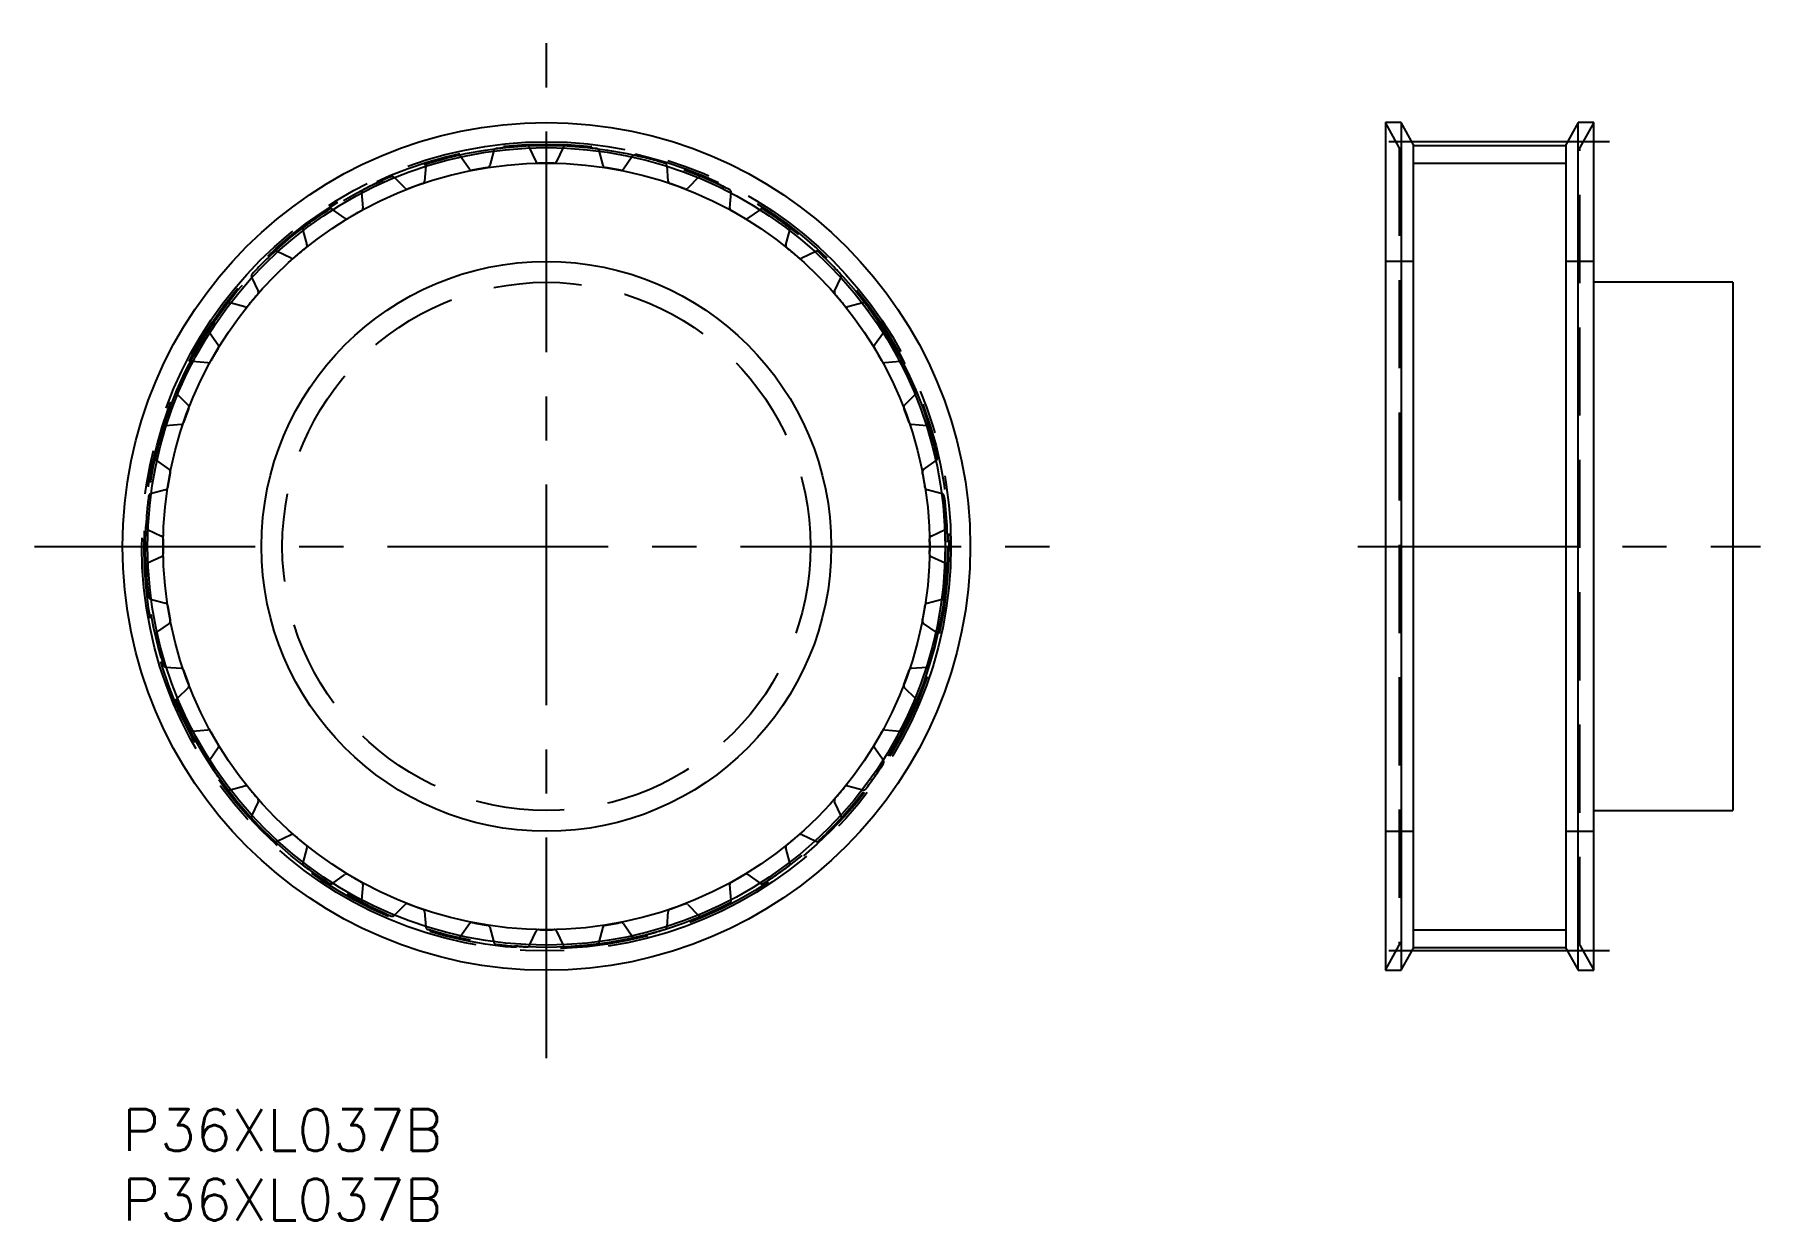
# Model space of a CAD drawing. Extents: x -6 to 118, y -8 to 77.
import ezdxf

# ---------------------------------------------------------------- set-up
doc = ezdxf.new("R2010")
doc.units = 0
doc.header["$LTSCALE"] = 0.5
for name, pattern in [('CENTER', [50.8, 31.75, -6.35, 6.35, -6.35]), ('DASHED', [19.05, 12.7, -6.35]), ('PHANTOM', [63.5, 31.75, -6.35, 6.35, -6.35, 6.35, -6.35])]:
    doc.linetypes.add(name, pattern=pattern)
for name, color, linetype in [('MSM_CENTER', 1, 'CENTER'), ('MSM_CONTINUOUS', 7, 'CONTINUOUS'), ('MSM_DASHED', 4, 'DASHED'), ('MSM_IMAGINARY', 6, 'PHANTOM'), ('MSM_NARROW', 5, 'CONTINUOUS'), ('MSM_PART_NUMBER', 7, 'CONTINUOUS')]:
    doc.layers.add(name, color=color, linetype=linetype)
doc.styles.get("Standard").update_dxf_attribs({"font": 'txt.shx', "height": 3, "bigfont": 'bigfont.shx'})

msp = doc.modelspace()

# ---------------------------------------------------------------- linework, layer by layer
at = {"layer": 'MSM_CENTER'}
for p, q in [((30.5, 3.67), (30.5, 77.33)), ((106.99, 69.61), (89.74, 69.61)), ((-6.33, 40.5), (67.33, 40.5)), ((88.88, 40.5), (117.86, 40.5)), ((106.99, 11.4), (89.74, 11.4))]:
    msp.add_line(p, q, dxfattribs=at)
msp.add_circle((30.5, 40.5), 29.11, dxfattribs=at)
at = {"layer": 'MSM_CONTINUOUS'}
for p, q in [((92.01, 71), (90.87, 71)), ((90.87, 71), (90.87, 10)), ((92.87, 69.45), (92.01, 71)), ((92.01, 71), (92.01, 10)), ((104.73, 71), (103.87, 69.45)), ((105.87, 71), (104.73, 71)), ((104.73, 10), (104.73, 71)), ((105.87, 10), (105.87, 71)), ((92.87, 69.45), (92.87, 11.55)), ((92.87, 69.35), (103.87, 69.35)), ((103.87, 11.55), (103.87, 69.45)), ((115.87, 59.5), (105.87, 59.5)), ((115.87, 59.5), (115.87, 21.5)), ((105.87, 21.5), (115.87, 21.5)), ((92.01, 10), (92.87, 11.55)), ((92.87, 11.65), (103.87, 11.65)), ((103.87, 11.55), (104.73, 10)), ((90.87, 10), (92.01, 10)), ((104.73, 10), (105.87, 10))]:
    msp.add_line(p, q, dxfattribs=at)
for radius in [30.5, 28.69, 20.5]:
    msp.add_circle((30.5, 40.5), radius, dxfattribs=at)
at = {"layer": 'MSM_DASHED'}
for p, q in [((91.87, 69.19), (90.87, 71)), ((105.87, 71), (104.87, 69.19)), ((24.96, 67.64), (24.32, 68.55)), ((26.71, 68.98), (26.42, 67.9)), ((29.76, 68.19), (29.29, 69.2)), ((31.71, 69.2), (31.24, 68.19)), ((34.58, 67.9), (34.29, 68.98)), ((36.68, 68.55), (36.04, 67.64)), ((91.87, 69.19), (91.87, 11.81)), ((104.87, 11.81), (104.87, 69.19)), ((21.82, 67.88), (21.73, 66.77)), ((39.27, 66.77), (39.18, 67.88)), ((17.2, 65.96), (17.3, 64.85)), ((20.33, 66.27), (19.55, 67.06)), ((41.45, 67.06), (40.67, 66.27)), ((43.7, 64.85), (43.8, 65.96)), ((16.01, 64.11), (15.1, 64.75)), ((45.9, 64.75), (44.99, 64.11)), ((12.98, 63.26), (13.27, 62.19)), ((47.73, 62.19), (48.02, 63.26)), ((12.13, 61.24), (11.12, 61.71)), ((49.88, 61.71), (48.87, 61.24)), ((92.87, 61), (90.87, 61)), ((105.87, 61), (103.87, 61)), ((9.29, 59.88), (9.76, 58.87)), ((51.24, 58.87), (51.71, 59.88)), ((8.81, 57.73), (7.74, 58.02)), ((53.26, 58.02), (52.19, 57.73)), ((6.25, 55.9), (6.89, 54.99)), ((54.11, 54.99), (54.75, 55.9)), ((6.15, 53.7), (5.04, 53.8)), ((55.96, 53.8), (54.85, 53.7)), ((3.94, 51.45), (4.73, 50.67)), ((56.27, 50.67), (57.06, 51.45)), ((4.23, 49.27), (3.12, 49.18)), ((57.88, 49.18), (56.77, 49.27)), ((2.45, 46.68), (3.36, 46.04)), ((57.64, 46.04), (58.55, 46.68)), ((3.1, 44.58), (2.02, 44.29)), ((58.98, 44.29), (57.9, 44.58)), ((1.8, 41.71), (2.81, 41.24)), ((58.19, 41.24), (59.2, 41.71)), ((2.81, 39.76), (1.8, 39.29)), ((59.2, 39.29), (58.19, 39.76)), ((2.02, 36.71), (3.1, 36.42)), ((57.9, 36.42), (58.98, 36.71)), ((3.36, 34.96), (2.45, 34.32)), ((58.55, 34.32), (57.64, 34.96)), ((3.12, 31.82), (4.23, 31.73)), ((56.77, 31.73), (57.88, 31.82)), ((4.73, 30.33), (3.94, 29.55)), ((57.06, 29.55), (56.27, 30.33)), ((5.04, 27.2), (6.15, 27.3)), ((54.85, 27.3), (55.96, 27.2)), ((6.89, 26.01), (6.25, 25.1)), ((54.75, 25.1), (54.11, 26.01)), ((7.74, 22.98), (8.81, 23.27)), ((52.19, 23.27), (53.26, 22.98)), ((9.76, 22.13), (9.29, 21.12)), ((51.71, 21.12), (51.24, 22.13)), ((90.87, 20), (92.87, 20)), ((103.87, 20), (105.87, 20)), ((11.12, 19.29), (12.13, 19.76)), ((13.27, 18.81), (12.98, 17.74)), ((48.02, 17.74), (47.73, 18.81)), ((48.87, 19.76), (49.88, 19.29)), ((15.1, 16.25), (16.01, 16.89)), ((17.3, 16.15), (17.2, 15.04)), ((43.8, 15.04), (43.7, 16.15)), ((44.99, 16.89), (45.9, 16.25)), ((19.55, 13.94), (20.33, 14.73)), ((21.73, 14.23), (21.82, 13.12)), ((39.18, 13.12), (39.27, 14.23)), ((40.67, 14.73), (41.45, 13.94)), ((24.32, 12.45), (24.96, 13.36)), ((26.42, 13.1), (26.71, 12.02)), ((29.29, 11.8), (29.76, 12.81)), ((31.24, 12.81), (31.71, 11.8)), ((34.29, 12.02), (34.58, 13.1)), ((36.04, 13.36), (36.68, 12.45)), ((90.87, 10), (91.87, 11.81)), ((104.87, 11.81), (105.87, 10))]:
    msp.add_line(p, q, dxfattribs=at)
for radius in [28.95, 19]:
    msp.add_circle((30.5, 40.5), radius, dxfattribs=at)
for centre, radius, start, end in [((30.5, 40.5), 28.85, 102.7865, 107.2135), ((24.16, 68.44), 0.2, 35, 102.7865), ((26.9, 68.92), 0.2, 97.2135, 165), ((30.5, 40.5), 28.85, 92.7865, 97.2135), ((29.11, 69.12), 0.2, 25, 92.7865), ((31.89, 69.12), 0.2, 87.2135, 155), ((30.5, 40.5), 28.85, 82.7865, 87.2135), ((34.1, 68.92), 0.2, 15, 82.7865), ((36.84, 68.44), 0.2, 77.2135, 145), ((30.5, 40.5), 28.85, 72.7865, 77.2135), ((30.5, 40.5), 28.85, 112.7865, 117.2135), ((19.4, 66.91), 0.2, 45, 112.7865), ((22.02, 67.87), 0.2, 107.2135, 175), ((25.13, 67.76), 0.2, 215, 281.1529), ((30.5, 40.5), 27.58, 98.8471, 101.1529), ((26.23, 67.95), 0.2, 278.8471, 345), ((29.94, 68.27), 0.2, 205, 271.1529), ((30.5, 40.5), 27.58, 88.8471, 91.1529), ((31.06, 68.27), 0.2, 268.8471, 335), ((34.77, 67.95), 0.2, 195, 261.1529), ((30.5, 40.5), 27.58, 78.8471, 81.1529), ((35.87, 67.76), 0.2, 258.8472, 325), ((38.98, 67.87), 0.2, 5, 72.7865), ((41.6, 66.91), 0.2, 67.2135, 135), ((30.5, 40.5), 28.85, 62.7865, 67.2135), ((17.4, 65.98), 0.2, 117.2135, 185), ((20.48, 66.41), 0.2, 225, 291.1529), ((30.5, 40.5), 27.58, 108.8471, 111.1529), ((21.53, 66.79), 0.2, 288.8471, 355), ((39.47, 66.79), 0.2, 185, 251.1529), ((30.5, 40.5), 27.58, 68.8471, 71.1529), ((40.52, 66.41), 0.2, 248.8471, 315), ((43.6, 65.98), 0.2, 355, 62.7865), ((30.5, 40.5), 28.85, 122.7865, 127.2135), ((14.99, 64.59), 0.2, 55, 122.7865), ((30.5, 40.5), 27.58, 118.8471, 121.1529), ((17.1, 64.83), 0.2, 298.8471, 5), ((43.9, 64.83), 0.2, 175, 241.1529), ((30.5, 40.5), 27.58, 58.8471, 61.1529), ((46.01, 64.59), 0.2, 57.2135, 125), ((30.5, 40.5), 28.85, 52.7865, 57.2135), ((13.17, 63.32), 0.2, 127.2135, 195), ((16.13, 64.27), 0.2, 235, 301.1529), ((44.87, 64.27), 0.2, 238.8471, 305), ((47.83, 63.32), 0.2, 345, 52.7865), ((13.08, 62.14), 0.2, 308.8471, 15), ((47.92, 62.14), 0.2, 165, 231.1529), ((30.5, 40.5), 28.85, 132.7865, 137.2135), ((11.04, 61.53), 0.2, 65, 132.7865), ((12.22, 61.42), 0.2, 245, 311.1529), ((30.5, 40.5), 27.58, 128.8471, 131.1529), ((30.5, 40.5), 27.58, 48.8471, 51.1529), ((48.78, 61.42), 0.2, 228.8471, 295), ((49.96, 61.53), 0.2, 47.2135, 115), ((30.5, 40.5), 28.85, 42.7865, 47.2135), ((9.47, 59.96), 0.2, 137.2135, 205), ((51.53, 59.96), 0.2, 335, 42.7865), ((30.5, 40.5), 27.58, 138.8471, 141.1529), ((9.58, 58.78), 0.2, 318.8471, 25), ((51.42, 58.78), 0.2, 155, 221.1529), ((30.5, 40.5), 27.58, 38.8471, 41.1529), ((30.5, 40.5), 28.85, 142.7865, 147.2135), ((7.68, 57.83), 0.2, 75, 142.7865), ((8.86, 57.92), 0.2, 255, 321.1529), ((52.14, 57.92), 0.2, 218.8471, 285), ((53.32, 57.83), 0.2, 37.2135, 105), ((30.5, 40.5), 28.85, 32.7865, 37.2135), ((6.41, 56.01), 0.2, 147.2135, 215), ((54.59, 56.01), 0.2, 325, 32.7865), ((30.5, 40.5), 27.58, 148.8471, 151.1529), ((6.73, 54.87), 0.2, 328.8471, 35), ((54.27, 54.87), 0.2, 145, 211.1529), ((30.5, 40.5), 27.58, 28.8471, 31.1529), ((30.5, 40.5), 28.85, 152.7865, 157.2135), ((5.02, 53.6), 0.2, 85, 152.7865), ((6.17, 53.9), 0.2, 265, 331.1529), ((54.83, 53.9), 0.2, 208.8471, 275), ((55.98, 53.6), 0.2, 27.2135, 95), ((30.5, 40.5), 28.85, 22.7865, 27.2135), ((4.09, 51.6), 0.2, 157.2135, 225), ((56.91, 51.6), 0.2, 315, 22.7865), ((30.5, 40.5), 27.58, 158.8471, 161.1529), ((4.59, 50.52), 0.2, 338.8471, 45), ((56.41, 50.52), 0.2, 135, 201.1529), ((30.5, 40.5), 27.58, 18.8471, 21.1529), ((30.5, 40.5), 28.85, 162.7865, 167.2135), ((3.13, 48.98), 0.2, 95, 162.7865), ((4.21, 49.47), 0.2, 275, 341.1529), ((56.79, 49.47), 0.2, 198.8471, 265), ((57.87, 48.98), 0.2, 17.2135, 85), ((30.5, 40.5), 28.85, 12.7865, 17.2135), ((2.56, 46.84), 0.2, 167.2135, 235), ((3.24, 45.87), 0.2, 348.8471, 55), ((57.76, 45.87), 0.2, 125, 191.1529), ((58.44, 46.84), 0.2, 305, 12.7865), ((3.05, 44.77), 0.2, 285, 351.1529), ((30.5, 40.5), 27.58, 168.8471, 171.1529), ((30.5, 40.5), 27.58, 8.8471, 11.1529), ((57.95, 44.77), 0.2, 188.8471, 255), ((30.5, 40.5), 28.85, 172.7865, 177.2135), ((2.08, 44.1), 0.2, 105, 172.7865), ((58.92, 44.1), 0.2, 7.2135, 75), ((30.5, 40.5), 28.85, 2.7865, 7.2135), ((1.88, 41.89), 0.2, 177.2135, 245), ((2.73, 41.06), 0.2, 358.8471, 65), ((30.5, 40.5), 27.58, 178.8471, 181.1529), ((58.27, 41.06), 0.2, 115, 181.1529), ((30.5, 40.5), 27.58, 358.8471, 1.1529), ((59.12, 41.89), 0.2, 295, 2.7865), ((2.73, 39.94), 0.2, 295, 1.1529), ((58.27, 39.94), 0.2, 178.8471, 245), ((1.88, 39.11), 0.2, 115, 182.7865), ((30.5, 40.5), 28.85, 182.7865, 187.2135), ((30.5, 40.5), 28.85, 352.7865, 357.2135), ((59.12, 39.11), 0.2, 357.2135, 65), ((2.08, 36.9), 0.2, 187.2135, 255), ((3.05, 36.23), 0.2, 8.8471, 75), ((30.5, 40.5), 27.58, 188.8471, 191.1529), ((30.5, 40.5), 27.58, 348.8471, 351.1529), ((57.95, 36.23), 0.2, 105, 171.1529), ((58.92, 36.9), 0.2, 285, 352.7865), ((3.24, 35.13), 0.2, 305, 11.1529), ((57.76, 35.13), 0.2, 168.8471, 235), ((2.56, 34.16), 0.2, 125, 192.7865), ((30.5, 40.5), 28.85, 192.7865, 197.2135), ((30.5, 40.5), 28.85, 342.7865, 347.2135), ((58.44, 34.16), 0.2, 347.2135, 55), ((3.13, 32.02), 0.2, 197.2135, 265), ((4.21, 31.53), 0.2, 18.8471, 85), ((30.5, 40.5), 27.58, 198.8471, 201.1529), ((30.5, 40.5), 27.58, 338.8471, 341.1529), ((56.79, 31.53), 0.2, 95, 161.1529), ((57.87, 32.02), 0.2, 275, 342.7865), ((4.59, 30.48), 0.2, 315, 21.1529), ((56.41, 30.48), 0.2, 158.8471, 225), ((4.09, 29.4), 0.2, 135, 202.7865), ((30.5, 40.5), 28.85, 202.7865, 207.2135), ((30.5, 40.5), 28.85, 332.7865, 337.2135), ((56.91, 29.4), 0.2, 337.2135, 45), ((5.02, 27.4), 0.2, 207.2135, 275), ((6.17, 27.1), 0.2, 28.8471, 95), ((30.5, 40.5), 27.58, 208.8471, 211.1529), ((6.73, 26.13), 0.2, 325, 31.1529), ((54.27, 26.13), 0.2, 148.8471, 215), ((30.5, 40.5), 27.58, 328.8471, 331.1529), ((54.83, 27.1), 0.2, 85, 151.1529), ((55.98, 27.4), 0.2, 265, 332.7865), ((6.41, 24.99), 0.2, 145, 212.7865), ((30.5, 40.5), 28.85, 212.7865, 217.2135), ((30.5, 40.5), 28.85, 322.7865, 327.2135), ((54.59, 24.99), 0.2, 327.2135, 35), ((7.68, 23.17), 0.2, 217.2135, 285), ((8.86, 23.08), 0.2, 38.8471, 105), ((30.5, 40.5), 27.58, 218.8471, 221.1529), ((30.5, 40.5), 27.58, 318.8471, 321.1529), ((52.14, 23.08), 0.2, 75, 141.1529), ((53.32, 23.17), 0.2, 255, 322.7865), ((9.47, 21.04), 0.2, 155, 222.7865), ((9.58, 22.22), 0.2, 335, 41.1529), ((51.42, 22.22), 0.2, 138.8471, 205), ((51.53, 21.04), 0.2, 317.2135, 25), ((30.5, 40.5), 28.85, 222.7865, 227.2135), ((30.5, 40.5), 28.85, 312.7865, 317.2135), ((11.04, 19.47), 0.2, 227.2135, 295), ((12.22, 19.58), 0.2, 48.8471, 115), ((30.5, 40.5), 27.58, 228.8471, 231.1529), ((13.08, 18.86), 0.2, 345, 51.1528), ((47.92, 18.86), 0.2, 128.8471, 195), ((30.5, 40.5), 27.58, 308.8471, 311.1529), ((48.78, 19.58), 0.2, 65, 131.1529), ((49.96, 19.47), 0.2, 245, 312.7865), ((13.17, 17.68), 0.2, 165, 232.7865), ((30.5, 40.5), 28.85, 232.7865, 237.2135), ((30.5, 40.5), 28.85, 302.7865, 307.2135), ((47.83, 17.68), 0.2, 307.2135, 15), ((14.99, 16.41), 0.2, 237.2135, 305), ((16.13, 16.73), 0.2, 58.847, 125), ((30.5, 40.5), 27.58, 238.8471, 241.1529), ((17.1, 16.17), 0.2, 355, 61.1529), ((43.9, 16.17), 0.2, 118.8471, 185), ((30.5, 40.5), 27.58, 298.8471, 301.1529), ((44.87, 16.73), 0.2, 55, 121.1529), ((46.01, 16.41), 0.2, 235, 302.7865), ((17.4, 15.02), 0.2, 175, 242.7865), ((43.6, 15.02), 0.2, 297.2135, 5), ((30.5, 40.5), 28.85, 242.7865, 247.2135), ((19.4, 14.09), 0.2, 247.2135, 315), ((20.48, 14.59), 0.2, 68.847, 135), ((30.5, 40.5), 27.58, 248.8471, 251.1529), ((21.53, 14.21), 0.2, 5, 71.1529), ((39.47, 14.21), 0.2, 108.8471, 175), ((30.5, 40.5), 27.58, 288.8471, 291.1529), ((40.52, 14.59), 0.2, 45, 111.1529), ((41.6, 14.09), 0.2, 225, 292.7865), ((30.5, 40.5), 28.85, 292.7865, 297.2135), ((22.02, 13.13), 0.2, 185, 252.7865), ((30.5, 40.5), 28.85, 252.7865, 257.2135), ((24.16, 12.56), 0.2, 257.2135, 325), ((25.13, 13.24), 0.2, 78.847, 145), ((30.5, 40.5), 27.58, 258.8471, 261.1529), ((26.23, 13.05), 0.2, 15, 81.1529), ((29.94, 12.73), 0.2, 88.847, 155), ((30.5, 40.5), 27.58, 268.8471, 271.1529), ((31.06, 12.73), 0.2, 25, 91.1529), ((34.77, 13.05), 0.2, 98.8471, 165), ((30.5, 40.5), 27.58, 278.8471, 281.1529), ((35.87, 13.24), 0.2, 35, 101.1529), ((36.84, 12.56), 0.2, 215, 282.7865), ((30.5, 40.5), 28.85, 282.7865, 287.2135), ((38.98, 13.13), 0.2, 287.2135, 355), ((26.9, 12.08), 0.2, 195, 262.7865), ((30.5, 40.5), 28.85, 262.7865, 267.2135), ((29.11, 11.88), 0.2, 267.2135, 335), ((31.89, 11.88), 0.2, 205, 272.7865), ((30.5, 40.5), 28.85, 272.7865, 277.2135), ((34.1, 12.08), 0.2, 277.2135, 345)]:
    msp.add_arc(centre, radius, start, end, dxfattribs=at)
at = {"layer": 'MSM_IMAGINARY'}
msp.add_circle((30.5, 40.5), 28.85, dxfattribs=at)
at = {"layer": 'MSM_NARROW'}
for p, q in [((29.82, 68.07), (29.76, 68.19)), ((31.19, 68.07), (31.24, 68.19)), ((92.87, 68.08), (103.87, 68.08)), ((92.87, 12.92), (103.87, 12.92))]:
    msp.add_line(p, q, dxfattribs=at)
msp.add_circle((30.5, 40.5), 27.58, dxfattribs=at)

# ---------------------------------------------------------------- texts
at = {"layer": 'MSM_PART_NUMBER'}
for p in [(0, -3), (0, -8)]:
    msp.add_text('P36XL037B', height=3, dxfattribs=at).set_placement(p)

doc.saveas('drawing.dxf')
